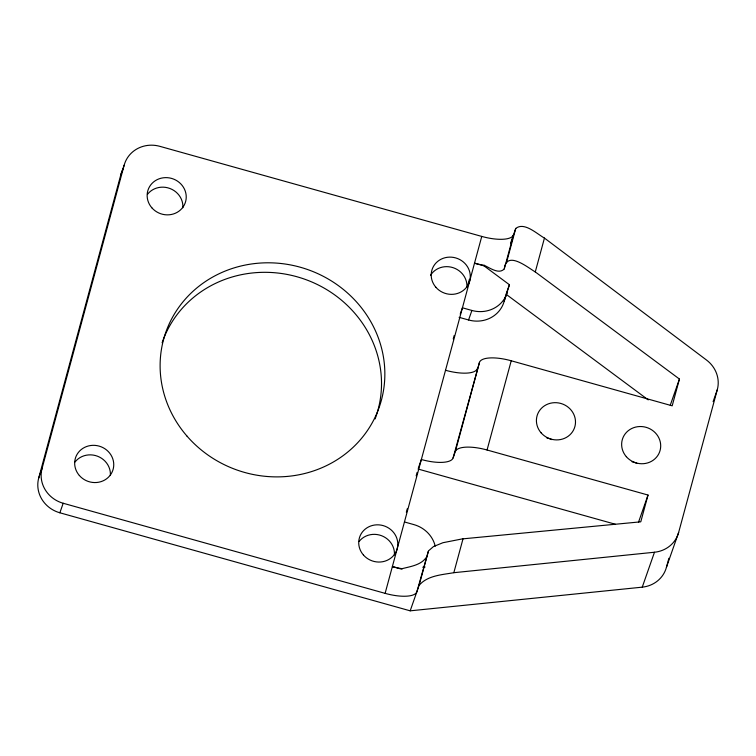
<?xml version="1.0" encoding="UTF-8"?>
<svg xmlns="http://www.w3.org/2000/svg" width="756" height="756" viewBox="0 0 756 756"><rect width="100%" height="100%" fill="white"/><g stroke="black" fill="none" stroke-linecap="round" stroke-linejoin="round"><path stroke-width="1.13" d="M510.536 243.309L515.724 228.501C524.163 221.536 536.902 233.897 544.443 238.074L706.52 360.045A29.503 27.726 19.3 0 1 717.312 389.652L678.652 532.422L666.423 567.34A29.503 27.726 19.3 0 1 642.25 587.157L410.187 610.829L59.856 512.785A29.503 27.726 19.3 0 1 38.698 478.066L120.847 174.674L124.182 165.148A29.503 27.726 19.3 0 1 159.837 146.333L481.761 236.42A29.503 10.064 15.2 0 0 513.504 234.851L504.28 268.919C498.979 274.759 489.775 267.775 484.171 265.299A29.503 10.064 15.2 0 1 474.513 263.192L483.982 265.838L509.421 284.738L504.214 301.162A29.503 27.726 19.3 0 1 468.569 319.977L459.1 317.331M38.698 478.066L42.034 468.54L124.182 165.148M406.341 512.181L407.257 508.779M416.178 475.845L417.104 472.434M453.25 338.905L454.176 335.503M467.255 287.214L469.363 279.408M42.034 468.54A29.503 27.726 19.3 0 0 63.192 503.26L385.116 593.356L481.761 236.42M418.389 467.964L421.357 459.506A29.503 10.064 15.2 0 0 453.099 457.928L455.32 451.578A29.503 10.064 15.2 0 1 487.062 450L648.024 495.048L640.776 521.82L462.275 538.905L442.931 542.713L433.471 546.579L428.52 550.859L416.858 591.778A29.503 10.064 15.2 0 1 385.116 593.356M453.099 457.928L479.484 362.351A29.503 10.064 15.2 0 1 511.226 360.773L672.188 405.821L679.436 379.049L535.276 271.943C527.641 267.416 506.435 249.952 504.28 268.919M410.187 610.829L419.079 585.428L428.302 551.36M455.32 451.578L479.484 362.351M506.501 262.568L515.762 228.397M504.214 301.162L505.821 295.246M419.079 585.428C427.178 575.524 442.024 574.777 453.836 572.698L463.012 538.83M487.062 450L511.226 360.773M535.276 271.943L544.443 238.074M666.423 567.34L668.88 558.278M59.856 512.785L63.192 503.26M460.206 314.156L462.436 307.805L471.905 310.461A29.503 27.726 19.3 0 0 507.55 291.636M483.982 265.838L484.171 265.299M468.569 319.977L471.905 310.461M401.833 569.23L402.022 568.692C410.404 566.527 420.705 565.167 426.082 557.711M509.421 284.738L506.085 294.264L648.251 399.886M670.26 405.235L679.436 379.049M638.47 522.33L648.024 495.048M642.25 587.157L654.479 552.239A29.503 27.726 19.3 0 0 678.652 532.422M713.106 401.653L717.312 389.652M453.836 572.698L654.479 552.239M422.746 567.227L425.07 567.009M418.021 469.022L615.384 524.258M404.441 521.961L413.91 524.617A29.503 27.726 19.3 0 1 435.229 546.153M400.784 568.937L392.364 566.584A29.503 10.064 15.2 0 0 402.022 568.692M162.115 342.799A113.098 106.284 19.3 0 1 305.008 279.314A113.098 106.284 19.3 0 1 375.089 418.937M75.042 461.973A19.665 18.484 19.3 0 1 97.515 456.218A19.665 18.484 19.3 0 1 110.376 475.43M147.524 194.273A19.665 18.484 19.3 0 1 169.996 188.518A19.665 18.484 19.3 0 1 182.857 207.73M120.847 174.674A29.503 27.726 19.3 0 1 123.474 168.371M430.533 275.26A19.665 18.484 19.3 0 1 453.137 267.69A19.665 18.484 19.3 0 1 466.906 287.223M546.834 437.96A19.665 18.484 19.3 0 1 551.918 439.623M632.054 461.803A19.665 18.484 19.3 0 1 637.138 463.475M477.263 368.692A29.503 10.064 15.2 0 1 445.52 370.27M359.1 541.466A19.665 18.484 19.3 0 1 381.572 535.711A19.665 18.484 19.3 0 1 394.424 554.923M363.409 554.98A19.665 18.484 19.3 0 0 396.683 550.321A19.665 18.484 19.3 0 0 374.692 525.014A19.665 18.484 19.3 0 0 363.409 554.98M187.063 436.193A113.098 106.284 19.3 0 0 378.425 409.412A113.098 106.284 19.3 0 0 251.937 263.92A113.098 106.284 19.3 0 0 187.063 436.193M79.352 475.486A19.665 18.484 19.3 0 0 112.635 470.827A19.665 18.484 19.3 0 0 90.635 445.52A19.665 18.484 19.3 0 0 79.352 475.486M435.891 287.28A19.665 18.484 19.3 0 0 469.174 282.621A19.665 18.484 19.3 0 0 447.174 257.314A19.665 18.484 19.3 0 0 435.891 287.28M151.833 207.787A19.665 18.484 19.3 0 0 185.116 203.128A19.665 18.484 19.3 0 0 163.116 177.821A19.665 18.484 19.3 0 0 151.833 207.787M541.098 432.829A19.665 18.484 19.3 0 0 574.38 428.17A19.665 18.484 19.3 0 0 552.381 402.863A19.665 18.484 19.3 0 0 541.098 432.829M626.318 456.671A19.665 18.484 19.3 0 0 659.591 452.012A19.665 18.484 19.3 0 0 637.601 426.715A19.665 18.484 19.3 0 0 626.318 456.671"/></g></svg>
